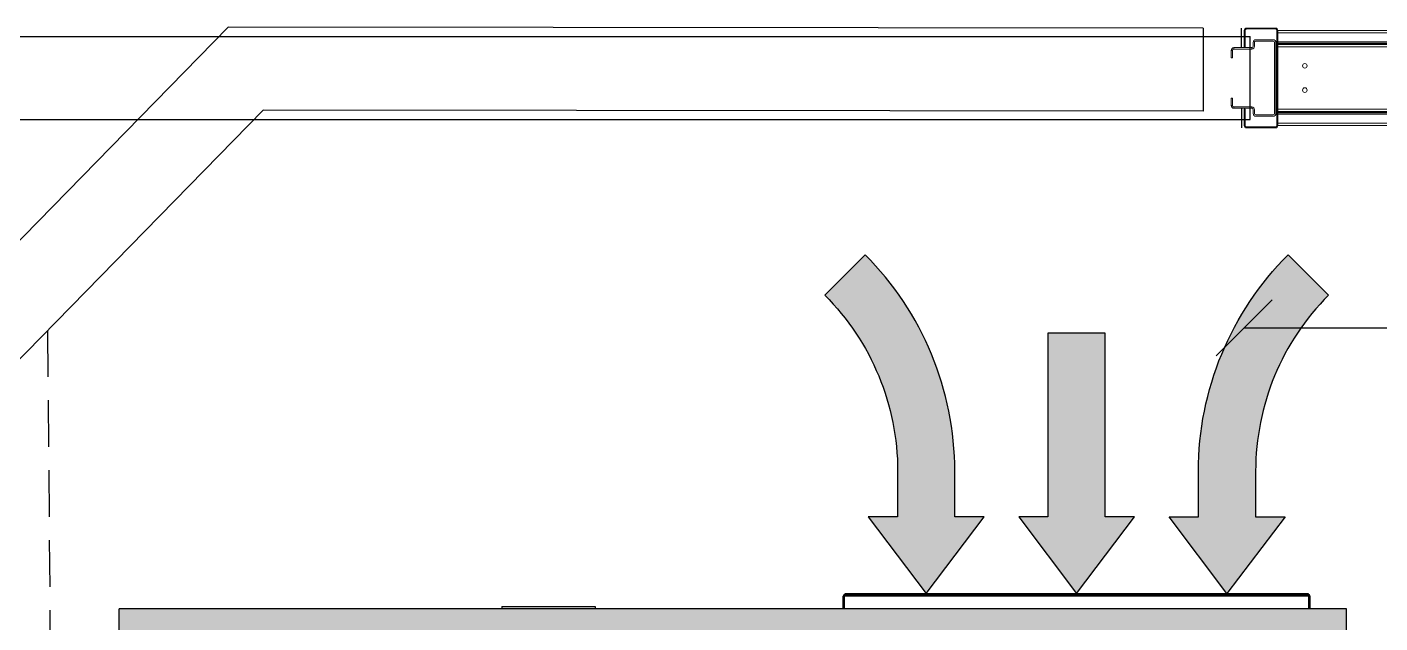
# Model space of a CAD drawing. Header units: millimetres. Extents: x 2822564 to 2991989, y -324396 to -253399.
# Drawn here: x 2917725 to 2919175, y -297197 to -296559 of the extents above; entities that cross this region are included whole.
import ezdxf

# ---------------------------------------------------------------- set-up
doc = ezdxf.new("R2010")
doc.units = ezdxf.units.MM
doc.linetypes.add('HIDDEN', pattern=[0.375, 0.25, -0.125])
for name, color, linetype in [('Azbilt', 10, 'Continuous'), ('CANAL', 2, 'HIDDEN'), ('LAF Detail', 7, 'Continuous'), ('Runner', 30, 'Continuous'), ('Sliding Door 1500', 54, 'Continuous')]:
    doc.layers.add(name, color=color, linetype=linetype)
doc.styles.add('Annotative', font='arial.ttf')
doc.dimstyles.new('RUNNER saghf', dxfattribs={"dimtxt": 150, "dimasz": 60, "dimexe": 0.18, "dimexo": 0.0625, "dimgap": 0.09, "dimtad": 0, "dimtih": 1, "dimtoh": 1, "dimdec": 4, "dimzin": 0, "dimdsep": 46, "dimtxsty": 'Annotative', "dimblk": 'OBLIQUE', "dimcen": 0.09, "dimclrd": 140, "dimclre": 140, "dimclrt": 230, "dimazin": 0, "dimtfac": 1, "dimtdec": 4, "dimtofl": 0, "dimtmove": 0, "dimatfit": 3, "dimldrblk": 'OBLIQUE', "dimfxl": 1, "dimtolj": 1, "dimtzin": 0, "dimarcsym": 0})

# ---------------------------------------------------------------- blocks, each defined once
blk = doc.blocks.new('Azbilt UP25-N')
at = {"layer": 'Azbilt', "color": 85, "true_color": 0x58ba48}
blk.add_line((1912411.9, -343387.6), (1912411.8, -343476.6), dxfattribs=at)
for points in [[(1912411.9, -343387.6), (1911367.3, -343386.5), (1910380.5, -344394.9), (1910390.4, -349397.8), (1911397.1, -350383), (1914902.2, -350379.1), (1915894.8, -349380.6), (1915895.6, -348277.7)], [(1912411.8, -343476.6), (1911404.7, -343475.5), (1910469.6, -344431.1), (1910479.3, -349360.3), (1911433.4, -350294), (1914865.1, -350290.1), (1915805.8, -349343.9), (1915806.6, -348277.6)]]:
    blk.add_lwpolyline(points, dxfattribs=at)
blk = doc.blocks.new('_Oblique')
at = {"color": 0, "linetype": 'ByBlock', "lineweight": -2}
blk.add_line((-0.5, -0.5), (0.5, 0.5), dxfattribs=at)
blk = doc.blocks.new('*D26')
at = {"color": 140, "lineweight": -2, "ltscale": 10, "transparency": 16777216}
for p, q in [((337696.4, -1958494.3), (337696.4, -1958493.9)), ((337696.4, -1958494.1), (338338.1, -1958494.1)), ((339268.2, -1958494.1), (338626.5, -1958494.1)), ((339268.2, -1958494.3), (339268.2, -1958493.9))]:
    blk.add_line(p, q, dxfattribs=at)
at = {"layer": 'Defpoints', "color": 0, "ltscale": 10, "transparency": 16777216}
for p in [(339268.2, -1958494.1), (337696.4, -1958728.3, 0), (339268.2, -1958728.3, 0)]:
    blk.add_point(p, dxfattribs=at)
at = {"color": 140, "lineweight": -2, "ltscale": 10, "transparency": 16777216, "xscale": 60, "yscale": 60, "zscale": 60, "rotation": 180}
blk.add_blockref('_Oblique', (337696.4, -1958494.1), dxfattribs=at)
at = {"color": 140, "lineweight": -2, "ltscale": 10, "transparency": 16777216, "xscale": 60, "yscale": 60, "zscale": 60}
blk.add_blockref('_Oblique', (339268.2, -1958494.1), dxfattribs=at)
at = {"color": 230, "ltscale": 10, "transparency": 16777216, "insert": (338482.3, -1958494.1), "char_height": 100, "attachment_point": 5, "style": 'Annotative', "bg_fill": 3, "box_fill_scale": 1.1, "bg_fill_color": 256, "bg_fill_true_color": 13158600, "bg_fill_transparency": 0}
blk.add_mtext('\\A1;1572', dxfattribs=at)
blk = doc.blocks.new('LAF')
at = {"ltscale": 10}
h = blk.add_hatch(color=256, dxfattribs=at)
h.dxf.hatch_style = 1
h.set_gradient(color1=(192, 192, 192), color2=(0, 127, 255), name='INVHEMISPHERICAL')
h.paths.add_polyline_path([(3060.3, 825.7), (3060.3, 887), (2863.3, 887), (2863.3, 918.4), (2781.3, 856.3), (2863.3, 794.2), (2863.3, 825.7)])
edge = h.paths.add_edge_path()
edge.add_line((2912.3, 664.5), (2863.3, 664.5))
edge.add_line((2863.3, 664.5), (2863.3, 633))
edge.add_line((2863.3, 633), (2781.3, 695.2))
edge.add_line((2781.3, 695.2), (2863.3, 757.3))
edge.add_line((2863.3, 757.3), (2863.3, 725.8))
edge.add_line((2863.3, 725.8), (2912.3, 725.8))
edge.add_arc((2912.3, 397.9), 327.9, 45, 90, ccw=False)
edge.add_line((3144.2, 629.7), (3100.9, 586.4))
edge.add_arc((2912.3, 397.9), 266.7, 405, 450)
edge = h.paths.add_edge_path()
edge.add_line((2912.3, 1048.1), (2863.3, 1048.1))
edge.add_line((2863.3, 1048.1), (2863.3, 1079.6))
edge.add_line((2863.3, 1079.6), (2781.3, 1017.5))
edge.add_line((2781.3, 1017.5), (2863.3, 955.4))
edge.add_line((2863.3, 955.4), (2863.3, 986.9))
edge.add_line((2863.3, 986.9), (2912.3, 986.9))
edge.add_arc((2912.3, 1314.8), 327.9, 270, 315)
edge.add_line((3144.2, 1082.9), (3100.9, 1126.2))
edge.add_arc((2912.3, 1314.8), 266.7, 270, 315, ccw=False)
at = {"layer": 'LAF Detail'}
h = blk.add_hatch(color=1, dxfattribs=at)
h.dxf.hatch_style = 1
h.paths.add_polyline_path([(1750, 1297.5), (-1750, 1297.5), (-1750, 1257.5), (1750, 1257.5)])
h.paths.add_polyline_path([(-1257.5, 1750), (-1297.5, 1750), (-1297.5, 1297.5), (-1257.5, 1297.5)])
h.paths.add_polyline_path([(1297.5, 1750), (1257.5, 1750), (1257.5, 1297.5), (1297.5, 1297.5)])
h.paths.add_polyline_path([(1297.5, -1297.5), (1257.5, -1297.5), (1257.5, -1750), (1297.5, -1750)])
h.paths.add_polyline_path([(1750, -1257.5), (-1750, -1257.5), (-1750, -1297.5), (1750, -1297.5)])
h.paths.add_polyline_path([(-1257.5, -1297.5), (-1297.5, -1297.5), (-1297.5, -1750), (-1257.5, -1750)])
h.paths.add_polyline_path([(2764.7, 1882.3), (2614.7, 1882.3), (2614.7, 1842.3), (2068.7, 1842.3), (2068.7, 1882.3), (1918.7, 1882.3), (1918.7, 567.3), (2068.7, 567.3), (2068.7, 604.8), (2183, 604.8), (2183, 609.8), (2063, 609.8), (2063, 637.3), (2183, 637.3), (2183, 607.3), (2614.7, 607.3), (2614.7, 567.3), (2764.7, 567.3)])
h.paths.add_polyline_path([(1958.7, 1802.3), (2724.7, 1802.3), (2724.7, 913.3), (2183, 913.3), (2183, 883.3), (2063, 883.3), (2063, 913.3), (1958.7, 913.3)], flags=16)
h.paths.add_polyline_path([(1958.9, 1526.8, 1), (1964, 1526.8, 1)], flags=0)
h.paths.add_polyline_path([(1958.9, 1314.6, 1), (1964, 1314.6, 1)], flags=0)
h.paths.add_polyline_path([(2151, 1529.4), (2152, 1529.4, -1), (2152, 1524.2), (2151, 1524.2, -1)], flags=0)
h.paths.add_polyline_path([(2148.9, 1526.8, -1), (2154, 1526.8, -1)], flags=0)
h.paths.add_polyline_path([(2151, 1317.2), (2152, 1317.2, -1), (2152, 1312), (2151, 1312, -1)], flags=0)
h.paths.add_polyline_path([(2154, 1314.6, -1), (2148.9, 1314.6, -1)], flags=0)
h.paths.add_polyline_path([(2000, 1717.6), (2001.5, 1718.9, -1), (2004.9, 1715), (2003.4, 1713.7, -1)], flags=0)
h.paths.add_polyline_path([(2257.9, 1477.7), (2257.9, 1478.7, -1), (2263.1, 1478.7), (2263.1, 1477.7, -1)], flags=0)
h.paths.add_polyline_path([(2257.9, 1363.7, -1), (2263.1, 1363.7), (2263.1, 1362.7, -1), (2257.9, 1362.7)], flags=0)
h.paths.add_polyline_path([(2562.4, 1106.3), (2724.7, 1249.4), (2724.7, 1249.7), (2562.1, 1106.3)], flags=0)
h.paths.add_polyline_path([(2556.8, 1105.2), (2557, 1105.2), (2557.2, 1105.3, 0.093249)], flags=0)
h.paths.add_polyline_path([(2308.7, 1100.3), (2551.5, 1100.3), (2555.3, 1103.7), (2555.3, 1104.3, -0.414214), (2557.3, 1106.3), (2557.3, 1105.2, 0.12943), (2555.3, 1104.3), (2555.3, 1100.4), (2552.5, 1097.8), (2544.7, 1097.8), (2544.7, 1096.6), (2326.7, 1096.6), (2307.7, 1096.6, 0.414214), (2306.5, 1095.3), (2306.5, 1036.7, 0.080761), (2306.5, 1036.3), (2306.5, 1036.3), (2330.5, 914.1), (2357.5, 914.1), (2544.1, 914.1), (2544.1, 913.8), (2544.1, 913.3), (2543.7, 913.3), (2419.6, 913.8), (2366, 913.8), (2357.6, 914.1), (2357.6, 913.3), (2357.5, 913.3), (2357.5, 914.1), (2327.5, 914.1), (2303.5, 1036.3), (1958.7, 1036.3), (1958.7, 1036.9), (2303, 1036.9), (2303, 1096.6), (2326.5, 1096.6), (2326.5, 1097.8), (2308.7, 1097.8)], flags=0)
h.paths.add_polyline_path([(2305.2, 1036.7, 0.09518), (2305.4, 1035.8, 0.113938), (2303.6, 1035.9), (2305.2, 1036.1)], flags=0)
h.paths.add_polyline_path([(2257.9, 1592.7), (2257.9, 1593.7, -1), (2263.1, 1593.7), (2263.1, 1592.7, -1)], flags=0)
h.paths.add_polyline_path([(2058.1, 1768.8), (2059.6, 1770.2, -1), (2063, 1766.3), (2061.5, 1764.9, -1)], flags=0)
h.paths.add_polyline_path([(2263.1, 1248.7), (2263.1, 1247.7, -1), (2257.9, 1247.7), (2257.9, 1248.7, -1)], flags=0)
h.paths.add_polyline_path([(2444, 1411.7, 0.956183), (2444, 1429.7, -0.066402)], flags=0)
h.paths.add_polyline_path([(2426.8, 1429.7), (2427.6, 1429.7, 0.022091), (2426.8, 1429.7, 11.266721), (2426.8, 1411.7), (2427.6, 1411.7, -0.022091), (2426.8, 1411.7, -11.266721)], flags=0)
h.paths.add_polyline_path([(2426.6, 1420.7, -1), (2326.6, 1420.7, -1)], flags=0)
h.paths.add_polyline_path([(2339.5, 1461.4, -1), (2332.5, 1461.4, -1)], flags=0)
h.paths.add_polyline_path([(2338.5, 1461.4, -1), (2333.5, 1461.4, -1)], flags=0)
h.paths.add_polyline_path([(2339.5, 1380, -1), (2332.5, 1380, -1)], flags=0)
h.paths.add_polyline_path([(2338.5, 1380, -1), (2333.5, 1380, -1)], flags=0)
h.paths.add_polyline_path([(2341, 1529.4), (2342, 1529.4, -1), (2342, 1524.2), (2341, 1524.2, -1)], flags=0)
h.paths.add_polyline_path([(2344, 1526.8, -1), (2338.9, 1526.8, -1)], flags=0)
h.paths.add_polyline_path([(2257.9, 1692.7), (2257.9, 1693.7, -1), (2263.1, 1693.7), (2263.1, 1692.7, -1)], flags=0)
h.paths.add_polyline_path([(2341, 1317.2), (2342, 1317.2, -1), (2342, 1312), (2341, 1312, -1)], flags=0)
h.paths.add_polyline_path([(2344, 1314.6, -1), (2338.9, 1314.6, -1)], flags=0)
h.paths.add_polyline_path([(1948.7, 1862.3, -1), (1962.7, 1862.3, -1)], flags=16)
h.paths.add_polyline_path([(2263.1, 1133.7), (2263.1, 1132.7, -1), (2257.9, 1132.7), (2257.9, 1133.7, -1)], flags=0)
h.paths.add_polyline_path([(2420.8, 1461.4, -1), (2413.8, 1461.4, -1)], flags=0)
h.paths.add_polyline_path([(2419.8, 1461.4, -1), (2414.8, 1461.4, -1)], flags=0)
h.paths.add_polyline_path([(2420.8, 1380, -1), (2413.8, 1380, -1)], flags=0)
h.paths.add_polyline_path([(2419.8, 1380, -1), (2414.8, 1380, -1)], flags=0)
h.paths.add_polyline_path([(2257.9, 1792.7), (2257.9, 1793.7, -1), (2263.1, 1793.7), (2263.1, 1792.7, -1)], flags=0)
h.paths.add_polyline_path([(2551.5, 1100.3, 0.016832), (2552, 1099.1), (2552.1, 1099.1), (2551.9, 1099.1), (2551.9, 1099), (2552, 1099, -0.00829)], flags=0)
h.paths.add_polyline_path([(2327.4, 1109.9), (2329.4, 1109.9, -1), (2329.4, 1104.7), (2327.4, 1104.7, -1)], flags=0)
h.paths.add_polyline_path([(2490.2, 1477.7), (2490.2, 1478.7, -1), (2495.4, 1478.7), (2495.4, 1477.7, -1)], flags=0)
h.paths.add_polyline_path([(2490.2, 1363.7, -1), (2495.4, 1363.7), (2495.4, 1362.7, -1), (2490.2, 1362.7)], flags=0)
h.paths.add_polyline_path([(2394, 1109.9), (2396, 1109.9, -1), (2396, 1104.7), (2394, 1104.7, -1)], flags=0)
h.paths.add_polyline_path([(1958.7, 873.3), (2310.7, 873.3), (2310.7, 647.3), (1958.7, 647.3)], flags=16)
h.paths.add_polyline_path([(2490.2, 1592.7), (2490.2, 1593.7, -1), (2495.4, 1593.7), (2495.4, 1592.7, -1)], flags=0)
h.paths.add_polyline_path([(2490.2, 1248.7, -1), (2495.4, 1248.7), (2495.4, 1247.7, -1), (2490.2, 1247.7)], flags=0)
h.paths.add_polyline_path([(2531, 1529.4), (2532, 1529.4, -1), (2532, 1524.2), (2531, 1524.2, -1)], flags=0)
h.paths.add_polyline_path([(2534, 1526.8, -1), (2528.9, 1526.8, -1)], flags=0)
h.paths.add_polyline_path([(2531, 1317.2), (2532, 1317.2, -1), (2532, 1312), (2531, 1312, -1)], flags=0)
h.paths.add_polyline_path([(2534, 1314.6, -1), (2528.9, 1314.6, -1)], flags=0)
h.paths.add_polyline_path([(2490.2, 1692.7), (2490.2, 1693.7, -1), (2495.4, 1693.7), (2495.4, 1692.7, -1)], flags=0)
h.paths.add_polyline_path([(2460.7, 1109.9), (2462.7, 1109.9, -1), (2462.7, 1104.7), (2460.7, 1104.7, -1)], flags=0)
h.paths.add_polyline_path([(2495.4, 1133.7), (2495.4, 1132.7, -1), (2490.2, 1132.7), (2490.2, 1133.7, -1)], flags=0)
h.paths.add_polyline_path([(2490.2, 1792.7), (2490.2, 1793.7, -1), (2495.4, 1793.7), (2495.4, 1792.7, -1)], flags=0)
h.paths.add_polyline_path([(2527.4, 1109.9), (2529.4, 1109.9, -1), (2529.4, 1104.7), (2527.4, 1104.7, -1)], flags=0)
h.paths.add_polyline_path([(2322.7, 860.3), (2350.7, 860.3), (2350.7, 873.3), (2724.7, 873.3), (2724.7, 647.3), (2350.7, 647.3), (2350.7, 660.3), (2322.7, 660.3, -0.414214), (2320.7, 662.3), (2320.7, 858.3, -0.414214)], flags=16)
h.paths.add_polyline_path([(2561.8, 1122.2), (2563.3, 1123.5, -1), (2566.7, 1119.6), (2565.2, 1118.3, -1)], flags=0)
h.paths.add_polyline_path([(2353.8, 820.3), (2353.8, 860.3), (2353.7, 820.3)], flags=0)
h.paths.add_polyline_path([(2578.9, 1095.3, -1), (2573.8, 1095.3, -1)], flags=0)
h.paths.add_polyline_path([(2619.9, 1173.4), (2621.4, 1174.7, -1), (2624.8, 1170.8), (2623.3, 1169.5, -1)], flags=0)
h.paths.add_polyline_path([(2392.3, 858.8), (2392.3, 662.3), (2392.2, 661.9), (2392, 660.7), (2391.5, 660.5), (2391.7, 660.7), (2391.9, 660.9), (2392, 661.2), (2392.2, 661.6), (2392.2, 661.9), (2392.3, 662.3), (2392.3, 858.3), (2392.2, 858.7), (2392, 859.9), (2391.8, 860)], flags=0)
h.paths.add_polyline_path([(2383.4, 818.3), (2383.2, 818.3), (2383.2, 702.3), (2383.2, 701.9), (2383, 700.7), (2382.1, 700.3), (2381.9, 700.3), (2382.2, 700.4), (2382.4, 700.5), (2382.6, 700.7), (2382.8, 700.9), (2383, 701.2), (2383.1, 701.6), (2383.2, 701.9), (2383.2, 702.3), (2383.2, 818.3), (2383.2, 818.7), (2383, 819.9), (2382.8, 820)], flags=0)
h.paths.add_polyline_path([(2623.3, 1770.2), (2624.8, 1768.8, -1), (2621.4, 1764.9), (2619.9, 1766.3, -1)], flags=0)
h.paths.add_polyline_path([(2678, 1224.6), (2679.5, 1225.9, -1), (2682.9, 1222), (2681.4, 1220.7, -1)], flags=0)
h.paths.add_polyline_path([(2721, 1529.4), (2722, 1529.4, -1), (2722, 1524.2), (2721, 1524.2, -1)], flags=0)
h.paths.add_polyline_path([(2724, 1526.8, -1), (2718.9, 1526.8, -1)], flags=0)
h.paths.add_polyline_path([(2721, 1317.2), (2722, 1317.2, -1), (2722, 1312), (2721, 1312, -1)], flags=0)
h.paths.add_polyline_path([(2724, 1314.6, -1), (2718.9, 1314.6, -1)], flags=0)
h.paths.add_polyline_path([(2681.4, 1718.9), (2682.9, 1717.6, -1), (2679.5, 1713.7), (2678, 1715, -1)], flags=0)
h.paths.add_polyline_path([(2665.4, 1096), (2667.3, 1092.8, 0.483498), (2670.4, 1095.3, 0.867202)], flags=0)
h.paths.add_polyline_path([(1962.7, 587.3, -1), (1948.7, 587.3, -1)], flags=16)
h.paths.add_polyline_path([(2537.3, 819.3), (2537.3, 818.3, -1), (2532.1, 818.3), (2532.1, 819.3, -1)], flags=0)
h.paths.add_polyline_path([(2537.3, 818.8, -1), (2532.2, 818.8, -1)], flags=0)
h.paths.add_polyline_path([(2720.7, 1862.3, -1), (2734.7, 1862.3, -1)], flags=16)
h.paths.add_polyline_path([(2537.3, 761.1), (2537.3, 760.1, -1), (2532.1, 760.1), (2532.1, 761.1, -1)], flags=0)
h.paths.add_polyline_path([(2537.3, 760.6, -1), (2532.2, 760.6, -1)], flags=0)
h.paths.add_polyline_path([(2537.3, 702.8), (2537.3, 701.8, -1), (2532.1, 701.8), (2532.1, 702.8, -1)], flags=0)
h.paths.add_polyline_path([(2537.3, 702.3, -1), (2532.2, 702.3, -1)], flags=0)
h.paths.add_polyline_path([(2734.7, 587.3, -1), (2720.7, 587.3, -1)], flags=16)
h.paths.add_polyline_path([(1297.5, 1257.5), (1257.5, 1257.5), (1257.5, -1257.5), (1297.5, -1257.5)])
h.paths.add_polyline_path([(-1257.5, 1257.5), (-1297.5, 1257.5), (-1297.5, -1257.5), (-1257.5, -1257.5)])
at = {"ltscale": 10}
for points in [[(2912.3, 1048.1), (2863.3, 1048.1), (2863.3, 1079.6), (2781.3, 1017.5), (2863.3, 955.4), (2863.3, 986.9), (2912.3, 986.9, 0.198912), (3144.2, 1082.9), (3100.9, 1126.2, -0.198912)], [(2912.3, 664.5), (2863.3, 664.5), (2863.3, 633), (2781.3, 695.2), (2863.3, 757.3), (2863.3, 725.8), (2912.3, 725.8, -0.198912), (3144.2, 629.7), (3100.9, 586.4, 0.198912)]]:
    blk.add_lwpolyline(points, format="xyb", close=True, dxfattribs=at)
blk.add_lwpolyline([(3060.3, 825.7), (3060.3, 887), (2863.3, 887), (2863.3, 918.4), (2781.3, 856.3), (2863.3, 794.2), (2863.3, 825.7)], close=True, dxfattribs=at)
at = {"layer": 'LAF Detail', "color": 3, "linetype": 'Continuous', "lineweight": 25}
for p, q in [((2614.7, 1882.3), (2764.7, 1882.3)), ((2764.7, 567.3), (2764.7, 1882.3)), ((2767.2, 1472.3), (2764.7, 1472.3)), ((2767.2, 1472.3), (2767.2, 1372.3)), ((2767.2, 1372.3), (2764.7, 1372.3)), ((2764.7, 1106.3), (2778.3, 1106.3)), ((2764.7, 1105.2), (2778.3, 1105.2)), ((2778.3, 606.3), (2778.3, 1106.3)), ((2780.3, 1104.3), (2780.3, 608.3)), ((2780.3, 1104.3), (2781.3, 1104.3)), ((2781.3, 1104.3), (2781.3, 608.3)), ((2781.3, 1101.3), (2780.3, 1101.3)), ((2780.3, 611.3), (2781.3, 611.3)), ((2764.7, 607.5), (2778.3, 607.5)), ((2778.3, 606.3), (2764.7, 606.3)), ((2781.3, 608.3), (2780.3, 608.3)), ((2614.7, 567.3), (2764.7, 567.3))]:
    blk.add_line(p, q, dxfattribs=at)
at = {"layer": 'LAF Detail', "color": 3, "linetype": 'Continuous', "lineweight": 25, "flags": 128}
blk.add_lwpolyline([(2778.3, 1105.2), (2779, 1105), (2779.6, 1104.7), (2780.1, 1104.5), (2780.3, 1104.3), (2780.3, 1104.2)], dxfattribs=at)
at = {"layer": 'LAF Detail', "color": 3, "linetype": 'Continuous', "lineweight": 25}
for centre, radius, start, end in [((2778.3, 1104.3), 2, 0, 90), ((2778.4, 1104.5), 0.858, 32.2288, 93.4784), ((2777.6, 611.5), 4.06, 280.5775, 312.5526), ((2778.3, 608.3), 2, 270, 0), ((2778.4, 608.2), 0.858, 266.5077, 327.7139)]:
    blk.add_arc(centre, radius, start, end, dxfattribs=at)
blk = doc.blocks.new('Sliding Door 1500')
at = {"layer": 'Sliding Door 1500', "color": 240, "linetype": 'Continuous', "lineweight": 15, "extrusion": (0, 6.69664e-08, 1)}
for p, q in [((339232.3, -1958710.8, 0), (337732.3, -1958710.8, 0)), ((339232.3, -1958713.3, 0), (337732.3, -1958713.3, 0)), ((339232.3, -1958723, 0), (337732.3, -1958723, 0)), ((339232.3, -1958724.5, 0), (337732.3, -1958724.5, 0)), ((339232.3, -1958725.5, 0), (337732.3, -1958725.5, 0)), ((339232.3, -1958726, 0), (337732.3, -1958726, 0)), ((339232.3, -1958728.5, 0), (337732.3, -1958728.5, 0)), ((339232.3, -1958795, 0), (337732.3, -1958795, 0)), ((339232.3, -1958797.5, 0), (337732.3, -1958797.5, 0)), ((339232.3, -1958798, 0), (337732.3, -1958798, 0)), ((339232.3, -1958799, 0), (337732.3, -1958799, 0)), ((339232.3, -1958800.5, 0), (337732.3, -1958800.5, 0)), ((339232.3, -1958810.3, 0), (337732.3, -1958810.3, 0)), ((339232.3, -1958812.8, 0), (337732.3, -1958812.8, 0))]:
    blk.add_line(p, q, dxfattribs=at)
at = {"layer": 'Sliding Door 1500', "color": 122, "linetype": 'Continuous', "lineweight": 15, "extrusion": (0, 6.69664e-08, 1)}
for p, q in [((339232.3, -1958710.8, 0), (339233.3, -1958710.8, 0)), ((339232.3, -1958710.8, 0), (339232.3, -1958723, 0)), ((339232.3, -1958713.3, 0), (339232.3, -1958723, 0)), ((339233.3, -1958710.8, 0), (339233.3, -1958812.8, 0)), ((339234.8, -1958709.3, 0), (339234.8, -1958708.3, 0)), ((339265.7, -1958708.3, 0), (339234.8, -1958708.3, 0)), ((339265.7, -1958709.3, 0), (339234.8, -1958709.3, 0)), ((339265.7, -1958708.3, 0), (339265.7, -1958709.3, 0)), ((339267.2, -1958710.8, 0), (339268.2, -1958710.8, 0)), ((339267.2, -1958728.3, 0), (339267.2, -1958710.8, 0)), ((339268.2, -1958728.3, 0), (339268.2, -1958710.8, 0)), ((339232.3, -1958723, 0), (339232.3, -1958724.5, 0)), ((339232.3, -1958724.5, 0), (339232.3, -1958725.5, 0)), ((339232.3, -1958725.5, 0), (339232.3, -1958726, 0)), ((339232.3, -1958726, 0), (339232.3, -1958728.5, 0)), ((339232.3, -1958728.5, 0), (339232.3, -1958795, 0)), ((339234.3, -1958723.8, 0), (339234.3, -1958799.8, 0)), ((339235.8, -1958723.8, 0), (339235.8, -1958799.8, 0)), ((339255.7, -1958720.8, 0), (339237.3, -1958720.8, 0)), ((339255.7, -1958722.3, 0), (339237.3, -1958722.3, 0)), ((339257.2, -1958727.8, 0), (339257.2, -1958723.8, 0)), ((339258.7, -1958727.8, 0), (339258.7, -1958723.8, 0)), ((339260.2, -1958729.3, 0), (339279.2, -1958729.3, 0)), ((339260.2, -1958730.8, 0), (339260.2, -1958729.3, 0)), ((339260.2, -1958730.8, 0), (339279.2, -1958730.8, 0)), ((339267.2, -1958728.3, 0), (339268.2, -1958728.3, 0)), ((339279.2, -1958729.3, 0), (339279.2, -1958730.8, 0)), ((339280.7, -1958732.3, 0), (339282.2, -1958732.3, 0)), ((339280.7, -1958732.3, 0), (339280.7, -1958740.3, 0)), ((339282.2, -1958732.3, 0), (339282.2, -1958740.3, 0)), ((339280.7, -1958740.3, 0), (339282.2, -1958740.3, 0)), ((339282.2, -1958783.3, 0), (339280.7, -1958783.3, 0)), ((339280.7, -1958783.3, 0), (339280.7, -1958791.3, 0)), ((339282.2, -1958783.3, 0), (339282.2, -1958791.3, 0)), ((339232.3, -1958795, 0), (339232.3, -1958797.5, 0)), ((339232.3, -1958797.5, 0), (339232.3, -1958798, 0)), ((339232.3, -1958798, 0), (339232.3, -1958799, 0)), ((339232.3, -1958799, 0), (339232.3, -1958800.5, 0)), ((339232.3, -1958800.5, 0), (339232.3, -1958810.3, 0)), ((339232.3, -1958800.5, 0), (339232.3, -1958812.8, 0)), ((339237.3, -1958801.3, 0), (339255.7, -1958801.3, 0)), ((339237.3, -1958802.8, 0), (339255.7, -1958802.8, 0)), ((339257.2, -1958799.8, 0), (339257.2, -1958795.8, 0)), ((339258.7, -1958799.8, 0), (339258.7, -1958795.8, 0)), ((339279.2, -1958792.8, 0), (339260.2, -1958792.8, 0)), ((339260.2, -1958794.3, 0), (339260.2, -1958792.8, 0)), ((339279.2, -1958794.3, 0), (339260.2, -1958794.3, 0)), ((339268.2, -1958795.3, 0), (339267.2, -1958795.3, 0)), ((339267.2, -1958812.8, 0), (339267.2, -1958795.3, 0)), ((339268.2, -1958812.8, 0), (339268.2, -1958795.3, 0)), ((339279.2, -1958792.8, 0), (339279.2, -1958794.3, 0)), ((339282.2, -1958791.3, 0), (339280.7, -1958791.3, 0)), ((339233.3, -1958812.8, 0), (339232.3, -1958812.8, 0)), ((339234.8, -1958815.3, 0), (339234.8, -1958814.3, 0)), ((339234.8, -1958814.3, 0), (339265.7, -1958814.3, 0)), ((339234.8, -1958815.3, 0), (339265.7, -1958815.3, 0)), ((339265.7, -1958814.3, 0), (339265.7, -1958815.3, 0)), ((339268.2, -1958812.8, 0), (339267.2, -1958812.8, 0))]:
    blk.add_line(p, q, dxfattribs=at)
at = {"layer": 'Sliding Door 1500', "color": 46, "extrusion": (0, 6.69664e-08, 1)}
blk.add_line((339261.7, -1958717.3, 0), (339261.7, -1958806.3, 0), dxfattribs=at)
at = {"layer": 'Sliding Door 1500', "color": 2, "extrusion": (0, 6.69664e-08, 1)}
for p, q in [((339271.1, -1958729.3, 0), (339271.1, -1958708.3, 0)), ((339271.1, -1958794.3, 0), (339271.1, -1958815.3, 0))]:
    blk.add_line(p, q, dxfattribs=at)
at = {"layer": 'Sliding Door 1500', "color": 7, "linetype": 'Continuous', "lineweight": 15, "extrusion": (0, 6.69664e-08, 1)}
for centre in [(339203.3, -1958748.8, -0.1), (339203.3, -1958774.8, -0.1)]:
    blk.add_circle(centre, 2.5, dxfattribs=at)
at = {"layer": 'Sliding Door 1500', "color": 122, "linetype": 'Continuous', "lineweight": 15, "extrusion": (0, 6.69664e-08, 1)}
for centre, radius, start, end in [((339234.8, -1958710.8, -0.1), 2.5, 90, 180), ((339234.8, -1958710.8, -0.1), 1.5, 90, 180), ((339265.7, -1958710.8, -0.1), 2.5, 0, 90), ((339265.7, -1958710.8, -0.1), 1.5, 0, 90), ((339237.3, -1958723.8, -0.1), 3, 90, 180), ((339237.3, -1958723.8, -0.1), 1.5, 90, 180), ((339255.7, -1958723.8, -0.1), 3, 0, 90), ((339255.7, -1958723.8, -0.1), 1.5, 0, 90), ((339260.2, -1958727.8, -0.1), 3, 180, 270), ((339260.2, -1958727.8, -0.1), 1.5, 180, 270), ((339279.2, -1958732.3, -0.1), 3, 0, 90), ((339279.2, -1958732.3, -0.1), 1.5, 0, 90), ((339237.3, -1958799.8, -0.1), 3, 180, 270), ((339237.3, -1958799.8, -0.1), 1.5, 180, 270), ((339255.7, -1958799.8, -0.1), 3, 270, 0), ((339255.7, -1958799.8, -0.1), 1.5, 270, 0), ((339260.2, -1958795.8, -0.1), 3, 90, 180), ((339260.2, -1958795.8, -0.1), 1.5, 90, 180), ((339279.2, -1958791.3, -0.1), 3, 270, 0), ((339279.2, -1958791.3, -0.1), 1.5, 270, 0), ((339234.8, -1958812.8, -0.1), 2.5, 180, 270), ((339234.8, -1958812.8, -0.1), 1.5, 180, 270), ((339265.7, -1958812.8, -0.1), 2.5, 270, 0), ((339265.7, -1958812.8, -0.1), 1.5, 270, 0)]:
    blk.add_arc(centre, radius, start, end, dxfattribs=at)
at = {"ltscale": 10}
dim = blk.add_linear_dim(base=(339268.2, -1958494.1, 0), p1=(337696.4, -1958728.3, 0), p2=(339268.2, -1958728.3, 0), dimstyle='RUNNER saghf', override={"dimtxt": 100, "dimdec": 0, "dimtdec": 0, "dimfxl": 0.2, "dimfxlon": 1, "dimtfill": 1, "dimarcsym": 2}, dxfattribs=at)
dim.commit()
dim.dimension.update_dxf_attribs({"geometry": '*D26', "text_midpoint": (338482.3, -1958494.1, 0)})

msp = doc.modelspace()

# ---------------------------------------------------------------- linework, layer by layer
at = {"layer": 'Runner', "ltscale": 10}
for p, q in [((2917644.5, -296569.1, 0), (2919035.8, -296569.1, 0)), ((2917644.5, -296658.1, 0), (2919035.8, -296658.1, 0))]:
    msp.add_line(p, q, dxfattribs=at)

# ---------------------------------------------------------------- block references
at = {"layer": 'Azbilt'}
msp.add_blockref('Azbilt UP25-N', (1006573.5, 46827.4), dxfattribs=at)

# ---------------------------------------------------------------- next in the draw order: block references
at = {"rotation": 180}
msp.add_blockref('Sliding Door 1500', (3258297.6, -2255375.4, 0), dxfattribs=at)

# ---------------------------------------------------------------- next in the draw order: linework, layer by layer
at = {"layer": 'CANAL', "ltscale": 200}
msp.add_lwpolyline([(2921690.3, -296913.9), (2921626.4, -302572.7), (2917796.5, -302558.4), (2917747.4, -296884)], dxfattribs=at)
at = {"layer": 'Runner', "ltscale": 10}
msp.add_line((2919035.8, -296658.1, 0), (2919035.8, -296569.1, 0), dxfattribs=at)

# ---------------------------------------------------------------- next in the draw order: block references
at = {"color": 1, "rotation": 89.99999999999999}
msp.add_blockref('LAF', (2919706.1, -299947.2, 0), dxfattribs=at)

doc.saveas('drawing.dxf')
